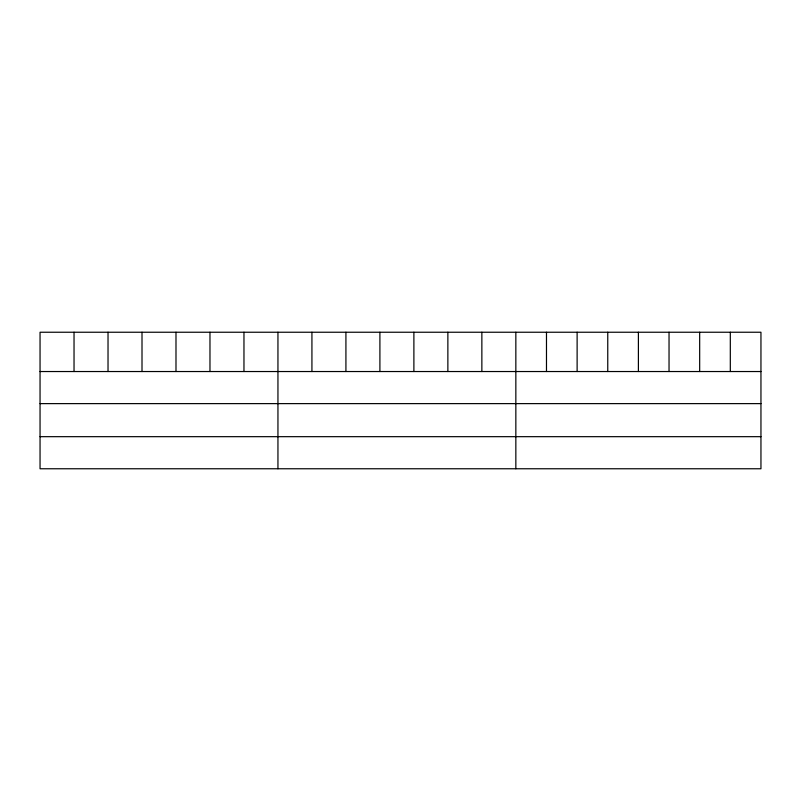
<?xml version="1.0" encoding="UTF-8"?>
<svg xmlns="http://www.w3.org/2000/svg" width="801" height="801" viewBox="0 0 801 801"><rect width="100%" height="100%" fill="white"/><g stroke="black" fill="none" stroke-linecap="round" stroke-linejoin="round"><path stroke-width="1.2" d="M760.95 403.624L760.95 332.235L40.05 332.235L40.05 468.765L760.95 468.765L760.95 403.624L40.05 403.624M40.05 371.534L760.95 371.534M40.05 436.675L760.95 436.675M730.312 332.235L730.312 371.534M699.673 332.235L699.673 371.534M669.035 332.235L669.035 371.534M638.397 332.235L638.397 371.534M607.759 332.235L607.759 371.534M577.12 332.235L577.12 371.534M546.482 332.235L546.482 371.534M515.844 332.235L515.844 468.765M481.862 332.235L481.862 371.534M447.869 332.235L447.869 371.534M413.887 332.235L413.887 371.534M379.904 332.235L379.904 371.534M345.922 332.235L345.922 371.534M311.929 332.235L311.929 371.534M277.947 332.235L277.947 468.765M243.965 332.235L243.965 371.534M209.972 332.235L209.972 371.534M175.99 332.235L175.99 371.534M142.007 332.235L142.007 371.534M108.025 332.235L108.025 371.534M74.032 332.235L74.032 371.534"/></g></svg>
